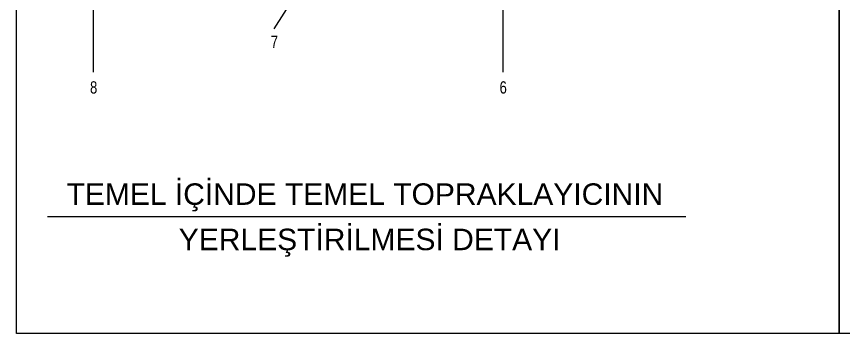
# Model space of a CAD drawing. Header units: millimetres. Extents: x 1052 to 8611, y 971 to 4548.
# Drawn here: x 2651.3 to 3063.1, y 1707.7 to 1865.4 of the extents above; entities that cross this region are included whole.
import ezdxf

# ---------------------------------------------------------------- set-up
doc = ezdxf.new("R2010")
doc.units = ezdxf.units.MM
doc.linetypes.add('SOLID_LINE', pattern=[0])
for name, color, linetype in [('AHAT', 3, 'Continuous'), ('MIMARI', 2, 'SOLID_LINE'), ('YAZI', 8, 'Continuous')]:
    doc.layers.add(name, color=color, linetype=linetype)
doc.styles.add('2', font='wturkce.shx', dxfattribs={"height": 0.2})
doc.styles.add('STYLE1', font='arial.ttf')

msp = doc.modelspace()

# ---------------------------------------------------------------- linework, layer by layer
at = {"layer": 'AHAT', "linetype": 'Continuous'}
msp.add_line((2666.702, 1765.887), (2984.599, 1765.887), dxfattribs=at)
at = {"layer": 'MIMARI', "linetype": 'Continuous'}
for p, q in [((2816.667, 1918.042), (2779.457, 1859.294)), ((2689.429, 1898.606), (2689.481, 1837.696)), ((2893.445, 1881.843), (2893.445, 1837.696))]:
    msp.add_line(p, q, dxfattribs=at)
at = {"layer": 'YAZI'}
for points in [[(3060.948, 2262.808), (3474.529, 2262.808), (3474.529, 1707.683), (3060.948, 1707.683)], [(2651.296, 2172.267), (3060.948, 2172.267), (3060.948, 1707.683), (2651.296, 1707.683)]]:
    msp.add_lwpolyline(points, close=True, dxfattribs=at)

# ---------------------------------------------------------------- texts
at = {"layer": 'YAZI', "linetype": 'Continuous', "style": '2', "width": 0.8}
for s, p in [('7', (2777.928, 1849.762)), ('8', (2687.885, 1827.031)), ('6', (2891.848, 1827.031))]:
    msp.add_text(s, height=6.112, dxfattribs=at).set_placement(p)
at = {"layer": 'YAZI', "style": 'STYLE1'}
for s, p in [('TEMEL İÇİNDE TEMEL TOPRAKLAYICININ ', (2676.201, 1771.665)), ('YERLEŞTİRİLMESİ DETAYI', (2732.084, 1749.106))]:
    msp.add_text(s, height=10.69517, dxfattribs=at).set_placement(p)

doc.saveas('drawing.dxf')
